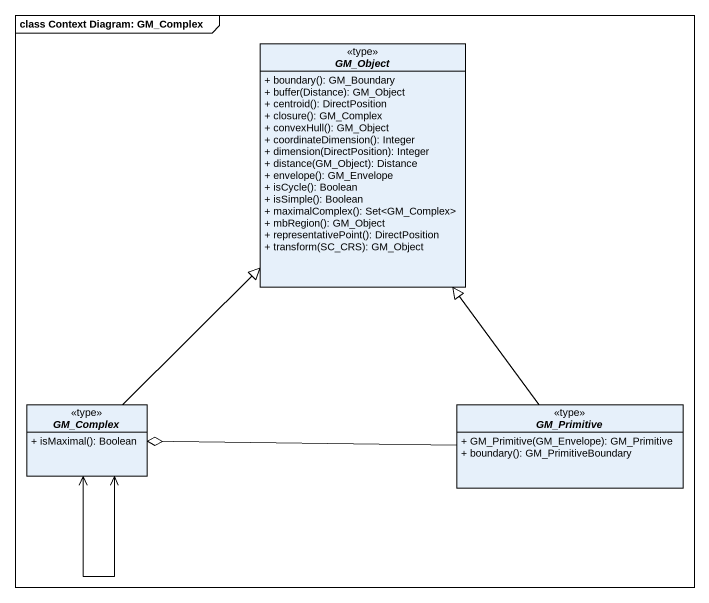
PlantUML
@startuml
mainframe class Context Diagram: GM_Complex
hide circle
hide empty members
skinparam classAttributeIconSize 0
abstract class GM_Object <<type>> {
  + boundary(): GM_Boundary
  + buffer(Distance): GM_Object
  + centroid(): DirectPosition
  + closure(): GM_Complex
  + convexHull(): GM_Object
  + coordinateDimension(): Integer
  + dimension(DirectPosition): Integer
  + distance(GM_Object): Distance
  + envelope(): GM_Envelope
  + isCycle(): Boolean
  + isSimple(): Boolean
  + maximalComplex(): Set<GM_Complex>
  + mbRegion(): GM_Object
  + representativePoint(): DirectPosition
  + transform(SC_CRS): GM_Object
}
abstract class GM_Complex <<type>> {
  + isMaximal(): Boolean
}
abstract class GM_Primitive <<type>> {
  + GM_Primitive(GM_Envelope): GM_Primitive
  + boundary(): GM_PrimitiveBoundary
}
GM_Complex -up-|> GM_Object
GM_Complex <--> GM_Complex
GM_Complex o-right- GM_Primitive
GM_Primitive -up-|> GM_Object
@enduml
